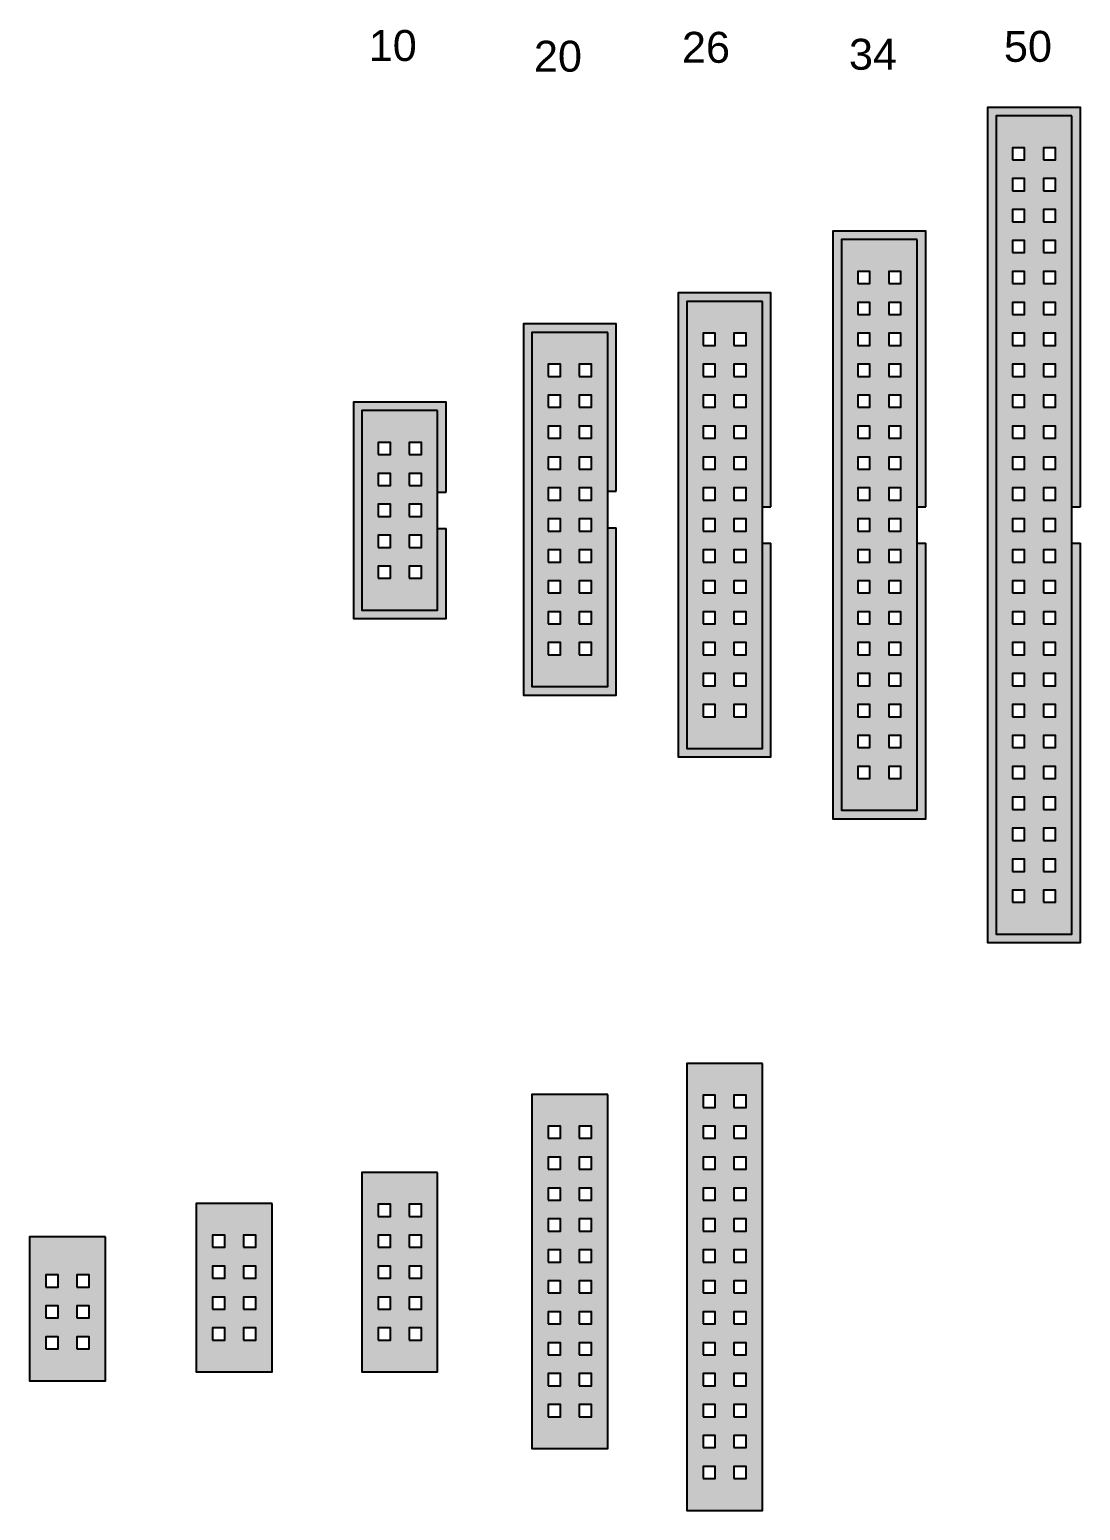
# Model space of a CAD drawing. Header units: millimetres. Extents: x -4275 to 1791, y -353 to 2461.
# Drawn here: x -2970.9 to -2884.7, y 147.4 to 269 of the extents above; entities that cross this region are included whole.
import ezdxf

# ---------------------------------------------------------------- set-up
doc = ezdxf.new("R2010")
doc.units = ezdxf.units.MM
doc.header["$LTSCALE"] = 0.4
doc.styles.get("Standard").update_dxf_attribs({"font": 'ARIALUNI.ttf'})

# ---------------------------------------------------------------- blocks, each defined once
blk = doc.blocks.new('Connector-20')
at = {"true_color": 0x7abdff}
h = blk.add_hatch(color=151, dxfattribs=at)
h.dxf.hatch_style = 1
h.paths.add_polyline_path([(6.92, 29.78), (6.92, 16.74), (7.62, 16.74), (7.62, 30.48), (0, 30.48), (0, 0), (7.62, 0), (7.62, 13.74), (6.92, 13.74), (6.92, 0.7), (0.7, 0.7), (0.7, 29.78)])
at = {"true_color": 0x389cff}
h = blk.add_hatch(color=150, dxfattribs=at)
h.dxf.hatch_style = 1
h.paths.add_polyline_path([(0.7, 29.78), (0.7, 0.7), (6.92, 0.7), (6.92, 29.78)])
h.paths.add_polyline_path([(3.04, 27.17), (3.04, 26.17), (2.04, 26.17), (2.04, 27.17)], flags=16)
h.paths.add_polyline_path([(4.58, 27.17), (5.58, 27.17), (5.58, 26.17), (4.58, 26.17)], flags=16)
h.paths.add_polyline_path([(3.04, 24.63), (3.04, 23.63), (2.04, 23.63), (2.04, 24.63)], flags=16)
h.paths.add_polyline_path([(4.58, 24.63), (5.58, 24.63), (5.58, 23.63), (4.58, 23.63)], flags=16)
h.paths.add_polyline_path([(3.04, 22.09), (3.04, 21.09), (2.04, 21.09), (2.04, 22.09)], flags=16)
h.paths.add_polyline_path([(4.58, 22.09), (5.58, 22.09), (5.58, 21.09), (4.58, 21.09)], flags=16)
h.paths.add_polyline_path([(3.04, 19.55), (3.04, 18.55), (2.04, 18.55), (2.04, 19.55)], flags=16)
h.paths.add_polyline_path([(4.58, 19.55), (5.58, 19.55), (5.58, 18.55), (4.58, 18.55)], flags=16)
h.paths.add_polyline_path([(3.04, 17.01), (3.04, 16.01), (2.04, 16.01), (2.04, 17.01)], flags=16)
h.paths.add_polyline_path([(4.58, 17.01), (5.58, 17.01), (5.58, 16.01), (4.58, 16.01)], flags=16)
h.paths.add_polyline_path([(3.04, 14.47), (3.04, 13.47), (2.04, 13.47), (2.04, 14.47)], flags=16)
h.paths.add_polyline_path([(4.58, 14.47), (5.58, 14.47), (5.58, 13.47), (4.58, 13.47)], flags=16)
h.paths.add_polyline_path([(3.04, 11.93), (3.04, 10.93), (2.04, 10.93), (2.04, 11.93)], flags=16)
h.paths.add_polyline_path([(4.58, 11.93), (5.58, 11.93), (5.58, 10.93), (4.58, 10.93)], flags=16)
h.paths.add_polyline_path([(3.04, 9.39), (3.04, 8.39), (2.04, 8.39), (2.04, 9.39)], flags=16)
h.paths.add_polyline_path([(4.58, 9.39), (5.58, 9.39), (5.58, 8.39), (4.58, 8.39)], flags=16)
h.paths.add_polyline_path([(3.04, 6.85), (3.04, 5.85), (2.04, 5.85), (2.04, 6.85)], flags=16)
h.paths.add_polyline_path([(4.58, 6.85), (5.58, 6.85), (5.58, 5.85), (4.58, 5.85)], flags=16)
h.paths.add_polyline_path([(3.04, 4.31), (3.04, 3.31), (2.04, 3.31), (2.04, 4.31)], flags=16)
h.paths.add_polyline_path([(4.58, 4.31), (5.58, 4.31), (5.58, 3.31), (4.58, 3.31)], flags=16)
for p, q in [((6.92, 16.74), (7.62, 16.74)), ((6.92, 13.74), (7.62, 13.74))]:
    blk.add_line(p, q)
blk.add_lwpolyline([(7.62, 16.74), (7.62, 30.48), (0, 30.48), (0, 0), (7.62, 0), (7.62, 13.74)])
for points in [[(6.92, 29.78), (0.7, 29.78), (0.7, 0.7), (6.92, 0.7)], [(2.04, 26.17), (3.04, 26.17), (3.04, 27.17), (2.04, 27.17)], [(4.58, 26.17), (5.58, 26.17), (5.58, 27.17), (4.58, 27.17)], [(2.04, 23.63), (3.04, 23.63), (3.04, 24.63), (2.04, 24.63)], [(4.58, 23.63), (5.58, 23.63), (5.58, 24.63), (4.58, 24.63)], [(2.04, 21.09), (3.04, 21.09), (3.04, 22.09), (2.04, 22.09)], [(4.58, 21.09), (5.58, 21.09), (5.58, 22.09), (4.58, 22.09)], [(2.04, 18.55), (3.04, 18.55), (3.04, 19.55), (2.04, 19.55)], [(4.58, 18.55), (5.58, 18.55), (5.58, 19.55), (4.58, 19.55)], [(2.04, 16.01), (3.04, 16.01), (3.04, 17.01), (2.04, 17.01)], [(4.58, 16.01), (5.58, 16.01), (5.58, 17.01), (4.58, 17.01)], [(2.04, 13.47), (3.04, 13.47), (3.04, 14.47), (2.04, 14.47)], [(4.58, 13.47), (5.58, 13.47), (5.58, 14.47), (4.58, 14.47)], [(2.04, 10.93), (3.04, 10.93), (3.04, 11.93), (2.04, 11.93)], [(4.58, 10.93), (5.58, 10.93), (5.58, 11.93), (4.58, 11.93)], [(2.04, 8.39), (3.04, 8.39), (3.04, 9.39), (2.04, 9.39)], [(4.58, 8.39), (5.58, 8.39), (5.58, 9.39), (4.58, 9.39)], [(2.04, 5.85), (3.04, 5.85), (3.04, 6.85), (2.04, 6.85)], [(4.58, 5.85), (5.58, 5.85), (5.58, 6.85), (4.58, 6.85)], [(2.04, 3.31), (3.04, 3.31), (3.04, 4.31), (2.04, 4.31)], [(4.58, 3.31), (5.58, 3.31), (5.58, 4.31), (4.58, 4.31)]]:
    blk.add_lwpolyline(points, close=True)
blk = doc.blocks.new('Connector-26')
at = {"true_color": 0x7abdff}
h = blk.add_hatch(color=151, dxfattribs=at)
h.dxf.hatch_style = 1
h.paths.add_polyline_path([(0, 38.1), (0, 0), (7.62, 0), (7.62, 17.55), (6.92, 17.55), (6.92, 0.7), (0.7, 0.7), (0.7, 37.4), (6.92, 37.4), (6.92, 20.55), (7.62, 20.55), (7.62, 38.1)])
at = {"true_color": 0x389cff}
h = blk.add_hatch(color=150, dxfattribs=at)
h.dxf.hatch_style = 1
h.paths.add_polyline_path([(0.7, 37.4), (0.7, 0.7), (6.92, 0.7), (6.92, 37.4)])
h.paths.add_polyline_path([(3.04, 34.79), (3.04, 33.79), (2.04, 33.79), (2.04, 34.79)], flags=16)
h.paths.add_polyline_path([(4.58, 34.79), (5.58, 34.79), (5.58, 33.79), (4.58, 33.79)], flags=16)
h.paths.add_polyline_path([(3.04, 32.25), (3.04, 31.25), (2.04, 31.25), (2.04, 32.25)], flags=16)
h.paths.add_polyline_path([(4.58, 32.25), (5.58, 32.25), (5.58, 31.25), (4.58, 31.25)], flags=16)
h.paths.add_polyline_path([(3.04, 29.71), (3.04, 28.71), (2.04, 28.71), (2.04, 29.71)], flags=16)
h.paths.add_polyline_path([(4.58, 29.71), (5.58, 29.71), (5.58, 28.71), (4.58, 28.71)], flags=16)
h.paths.add_polyline_path([(3.04, 27.17), (3.04, 26.17), (2.04, 26.17), (2.04, 27.17)], flags=16)
h.paths.add_polyline_path([(4.58, 27.17), (5.58, 27.17), (5.58, 26.17), (4.58, 26.17)], flags=16)
h.paths.add_polyline_path([(3.04, 24.63), (3.04, 23.63), (2.04, 23.63), (2.04, 24.63)], flags=16)
h.paths.add_polyline_path([(4.58, 24.63), (5.58, 24.63), (5.58, 23.63), (4.58, 23.63)], flags=16)
h.paths.add_polyline_path([(3.04, 22.09), (3.04, 21.09), (2.04, 21.09), (2.04, 22.09)], flags=16)
h.paths.add_polyline_path([(4.58, 22.09), (5.58, 22.09), (5.58, 21.09), (4.58, 21.09)], flags=16)
h.paths.add_polyline_path([(3.04, 19.55), (3.04, 18.55), (2.04, 18.55), (2.04, 19.55)], flags=16)
h.paths.add_polyline_path([(4.58, 19.55), (5.58, 19.55), (5.58, 18.55), (4.58, 18.55)], flags=16)
h.paths.add_polyline_path([(3.04, 17.01), (3.04, 16.01), (2.04, 16.01), (2.04, 17.01)], flags=16)
h.paths.add_polyline_path([(4.58, 17.01), (5.58, 17.01), (5.58, 16.01), (4.58, 16.01)], flags=16)
h.paths.add_polyline_path([(3.04, 14.47), (3.04, 13.47), (2.04, 13.47), (2.04, 14.47)], flags=16)
h.paths.add_polyline_path([(4.58, 14.47), (5.58, 14.47), (5.58, 13.47), (4.58, 13.47)], flags=16)
h.paths.add_polyline_path([(3.04, 11.93), (3.04, 10.93), (2.04, 10.93), (2.04, 11.93)], flags=16)
h.paths.add_polyline_path([(4.58, 11.93), (5.58, 11.93), (5.58, 10.93), (4.58, 10.93)], flags=16)
h.paths.add_polyline_path([(3.04, 9.39), (3.04, 8.39), (2.04, 8.39), (2.04, 9.39)], flags=16)
h.paths.add_polyline_path([(4.58, 9.39), (5.58, 9.39), (5.58, 8.39), (4.58, 8.39)], flags=16)
h.paths.add_polyline_path([(3.04, 6.85), (3.04, 5.85), (2.04, 5.85), (2.04, 6.85)], flags=16)
h.paths.add_polyline_path([(4.58, 6.85), (5.58, 6.85), (5.58, 5.85), (4.58, 5.85)], flags=16)
h.paths.add_polyline_path([(3.04, 4.31), (3.04, 3.31), (2.04, 3.31), (2.04, 4.31)], flags=16)
h.paths.add_polyline_path([(4.58, 4.31), (5.58, 4.31), (5.58, 3.31), (4.58, 3.31)], flags=16)
for p, q in [((6.92, 20.55), (7.62, 20.55)), ((6.92, 17.55), (7.62, 17.55))]:
    blk.add_line(p, q)
blk.add_lwpolyline([(7.62, 20.55), (7.62, 38.1), (0, 38.1), (0, 0), (7.62, 0), (7.62, 17.55)])
for points in [[(6.92, 37.4), (0.7, 37.4), (0.7, 0.7), (6.92, 0.7)], [(2.04, 33.79), (3.04, 33.79), (3.04, 34.79), (2.04, 34.79)], [(4.58, 33.79), (5.58, 33.79), (5.58, 34.79), (4.58, 34.79)], [(2.04, 31.25), (3.04, 31.25), (3.04, 32.25), (2.04, 32.25)], [(4.58, 31.25), (5.58, 31.25), (5.58, 32.25), (4.58, 32.25)], [(2.04, 28.71), (3.04, 28.71), (3.04, 29.71), (2.04, 29.71)], [(4.58, 28.71), (5.58, 28.71), (5.58, 29.71), (4.58, 29.71)], [(2.04, 26.17), (3.04, 26.17), (3.04, 27.17), (2.04, 27.17)], [(4.58, 26.17), (5.58, 26.17), (5.58, 27.17), (4.58, 27.17)], [(2.04, 23.63), (3.04, 23.63), (3.04, 24.63), (2.04, 24.63)], [(4.58, 23.63), (5.58, 23.63), (5.58, 24.63), (4.58, 24.63)], [(2.04, 21.09), (3.04, 21.09), (3.04, 22.09), (2.04, 22.09)], [(4.58, 21.09), (5.58, 21.09), (5.58, 22.09), (4.58, 22.09)], [(2.04, 18.55), (3.04, 18.55), (3.04, 19.55), (2.04, 19.55)], [(4.58, 18.55), (5.58, 18.55), (5.58, 19.55), (4.58, 19.55)], [(2.04, 16.01), (3.04, 16.01), (3.04, 17.01), (2.04, 17.01)], [(4.58, 16.01), (5.58, 16.01), (5.58, 17.01), (4.58, 17.01)], [(2.04, 13.47), (3.04, 13.47), (3.04, 14.47), (2.04, 14.47)], [(4.58, 13.47), (5.58, 13.47), (5.58, 14.47), (4.58, 14.47)], [(2.04, 10.93), (3.04, 10.93), (3.04, 11.93), (2.04, 11.93)], [(4.58, 10.93), (5.58, 10.93), (5.58, 11.93), (4.58, 11.93)], [(2.04, 8.39), (3.04, 8.39), (3.04, 9.39), (2.04, 9.39)], [(4.58, 8.39), (5.58, 8.39), (5.58, 9.39), (4.58, 9.39)], [(2.04, 5.85), (3.04, 5.85), (3.04, 6.85), (2.04, 6.85)], [(4.58, 5.85), (5.58, 5.85), (5.58, 6.85), (4.58, 6.85)], [(2.04, 3.31), (3.04, 3.31), (3.04, 4.31), (2.04, 4.31)], [(4.58, 3.31), (5.58, 3.31), (5.58, 4.31), (4.58, 4.31)]]:
    blk.add_lwpolyline(points, close=True)
blk = doc.blocks.new('Connector-34')
at = {"true_color": 0x7abdff}
h = blk.add_hatch(color=151, dxfattribs=at)
h.dxf.hatch_style = 1
h.paths.add_polyline_path([(0, 48.26), (0, 0), (7.62, 0), (7.62, 22.63), (6.92, 22.63), (6.92, 0.7), (0.7, 0.7), (0.7, 47.56), (6.92, 47.56), (6.92, 25.63), (7.62, 25.63), (7.62, 48.26)])
at = {"true_color": 0x389cff}
h = blk.add_hatch(color=150, dxfattribs=at)
h.dxf.hatch_style = 1
h.paths.add_polyline_path([(0.7, 47.56), (0.7, 0.7), (6.92, 0.7), (6.92, 47.56)])
h.paths.add_polyline_path([(5.58, 44.95), (5.58, 43.95), (4.58, 43.95), (4.58, 44.95)], flags=16)
h.paths.add_polyline_path([(3.04, 44.95), (3.04, 43.95), (2.04, 43.95), (2.04, 44.95)], flags=16)
h.paths.add_polyline_path([(5.58, 42.41), (5.58, 41.41), (4.58, 41.41), (4.58, 42.41)], flags=16)
h.paths.add_polyline_path([(3.04, 42.41), (3.04, 41.41), (2.04, 41.41), (2.04, 42.41)], flags=16)
h.paths.add_polyline_path([(5.58, 39.87), (5.58, 38.87), (4.58, 38.87), (4.58, 39.87)], flags=16)
h.paths.add_polyline_path([(3.04, 39.87), (3.04, 38.87), (2.04, 38.87), (2.04, 39.87)], flags=16)
h.paths.add_polyline_path([(5.58, 37.33), (5.58, 36.33), (4.58, 36.33), (4.58, 37.33)], flags=16)
h.paths.add_polyline_path([(3.04, 37.33), (3.04, 36.33), (2.04, 36.33), (2.04, 37.33)], flags=16)
h.paths.add_polyline_path([(5.58, 34.79), (5.58, 33.79), (4.58, 33.79), (4.58, 34.79)], flags=16)
h.paths.add_polyline_path([(3.04, 34.79), (3.04, 33.79), (2.04, 33.79), (2.04, 34.79)], flags=16)
h.paths.add_polyline_path([(5.58, 32.25), (5.58, 31.25), (4.58, 31.25), (4.58, 32.25)], flags=16)
h.paths.add_polyline_path([(3.04, 32.25), (3.04, 31.25), (2.04, 31.25), (2.04, 32.25)], flags=16)
h.paths.add_polyline_path([(5.58, 29.71), (5.58, 28.71), (4.58, 28.71), (4.58, 29.71)], flags=16)
h.paths.add_polyline_path([(3.04, 29.71), (3.04, 28.71), (2.04, 28.71), (2.04, 29.71)], flags=16)
h.paths.add_polyline_path([(5.58, 27.17), (5.58, 26.17), (4.58, 26.17), (4.58, 27.17)], flags=16)
h.paths.add_polyline_path([(3.04, 27.17), (3.04, 26.17), (2.04, 26.17), (2.04, 27.17)], flags=16)
h.paths.add_polyline_path([(5.58, 24.63), (5.58, 23.63), (4.58, 23.63), (4.58, 24.63)], flags=16)
h.paths.add_polyline_path([(3.04, 24.63), (3.04, 23.63), (2.04, 23.63), (2.04, 24.63)], flags=16)
h.paths.add_polyline_path([(5.58, 22.09), (5.58, 21.09), (4.58, 21.09), (4.58, 22.09)], flags=16)
h.paths.add_polyline_path([(3.04, 22.09), (3.04, 21.09), (2.04, 21.09), (2.04, 22.09)], flags=16)
h.paths.add_polyline_path([(5.58, 19.55), (5.58, 18.55), (4.58, 18.55), (4.58, 19.55)], flags=16)
h.paths.add_polyline_path([(3.04, 19.55), (3.04, 18.55), (2.04, 18.55), (2.04, 19.55)], flags=16)
h.paths.add_polyline_path([(5.58, 17.01), (5.58, 16.01), (4.58, 16.01), (4.58, 17.01)], flags=16)
h.paths.add_polyline_path([(3.04, 17.01), (3.04, 16.01), (2.04, 16.01), (2.04, 17.01)], flags=16)
h.paths.add_polyline_path([(5.58, 14.47), (5.58, 13.47), (4.58, 13.47), (4.58, 14.47)], flags=16)
h.paths.add_polyline_path([(3.04, 14.47), (3.04, 13.47), (2.04, 13.47), (2.04, 14.47)], flags=16)
h.paths.add_polyline_path([(5.58, 11.93), (5.58, 10.93), (4.58, 10.93), (4.58, 11.93)], flags=16)
h.paths.add_polyline_path([(3.04, 11.93), (3.04, 10.93), (2.04, 10.93), (2.04, 11.93)], flags=16)
h.paths.add_polyline_path([(5.58, 9.39), (5.58, 8.39), (4.58, 8.39), (4.58, 9.39)], flags=16)
h.paths.add_polyline_path([(3.04, 9.39), (3.04, 8.39), (2.04, 8.39), (2.04, 9.39)], flags=16)
h.paths.add_polyline_path([(5.58, 6.85), (5.58, 5.85), (4.58, 5.85), (4.58, 6.85)], flags=16)
h.paths.add_polyline_path([(3.04, 6.85), (3.04, 5.85), (2.04, 5.85), (2.04, 6.85)], flags=16)
h.paths.add_polyline_path([(5.58, 4.31), (5.58, 3.31), (4.58, 3.31), (4.58, 4.31)], flags=16)
h.paths.add_polyline_path([(3.04, 4.31), (3.04, 3.31), (2.04, 3.31), (2.04, 4.31)], flags=16)
for p, q in [((6.92, 25.63), (7.62, 25.63)), ((6.92, 22.63), (7.62, 22.63))]:
    blk.add_line(p, q)
blk.add_lwpolyline([(7.62, 25.63), (7.62, 48.26), (0, 48.26), (0, 0), (7.62, 0), (7.62, 22.63)])
for points in [[(6.92, 47.56), (0.7, 47.56), (0.7, 0.7), (6.92, 0.7)], [(2.04, 43.95), (3.04, 43.95), (3.04, 44.95), (2.04, 44.95)], [(4.58, 43.95), (5.58, 43.95), (5.58, 44.95), (4.58, 44.95)], [(2.04, 41.41), (3.04, 41.41), (3.04, 42.41), (2.04, 42.41)], [(4.58, 41.41), (5.58, 41.41), (5.58, 42.41), (4.58, 42.41)], [(2.04, 38.87), (3.04, 38.87), (3.04, 39.87), (2.04, 39.87)], [(4.58, 38.87), (5.58, 38.87), (5.58, 39.87), (4.58, 39.87)], [(2.04, 36.33), (3.04, 36.33), (3.04, 37.33), (2.04, 37.33)], [(4.58, 36.33), (5.58, 36.33), (5.58, 37.33), (4.58, 37.33)], [(2.04, 33.79), (3.04, 33.79), (3.04, 34.79), (2.04, 34.79)], [(4.58, 33.79), (5.58, 33.79), (5.58, 34.79), (4.58, 34.79)], [(2.04, 31.25), (3.04, 31.25), (3.04, 32.25), (2.04, 32.25)], [(4.58, 31.25), (5.58, 31.25), (5.58, 32.25), (4.58, 32.25)], [(2.04, 28.71), (3.04, 28.71), (3.04, 29.71), (2.04, 29.71)], [(4.58, 28.71), (5.58, 28.71), (5.58, 29.71), (4.58, 29.71)], [(2.04, 26.17), (3.04, 26.17), (3.04, 27.17), (2.04, 27.17)], [(4.58, 26.17), (5.58, 26.17), (5.58, 27.17), (4.58, 27.17)], [(2.04, 23.63), (3.04, 23.63), (3.04, 24.63), (2.04, 24.63)], [(4.58, 23.63), (5.58, 23.63), (5.58, 24.63), (4.58, 24.63)], [(2.04, 21.09), (3.04, 21.09), (3.04, 22.09), (2.04, 22.09)], [(4.58, 21.09), (5.58, 21.09), (5.58, 22.09), (4.58, 22.09)], [(2.04, 18.55), (3.04, 18.55), (3.04, 19.55), (2.04, 19.55)], [(4.58, 18.55), (5.58, 18.55), (5.58, 19.55), (4.58, 19.55)], [(2.04, 16.01), (3.04, 16.01), (3.04, 17.01), (2.04, 17.01)], [(4.58, 16.01), (5.58, 16.01), (5.58, 17.01), (4.58, 17.01)], [(2.04, 13.47), (3.04, 13.47), (3.04, 14.47), (2.04, 14.47)], [(4.58, 13.47), (5.58, 13.47), (5.58, 14.47), (4.58, 14.47)], [(2.04, 10.93), (3.04, 10.93), (3.04, 11.93), (2.04, 11.93)], [(4.58, 10.93), (5.58, 10.93), (5.58, 11.93), (4.58, 11.93)], [(2.04, 8.39), (3.04, 8.39), (3.04, 9.39), (2.04, 9.39)], [(4.58, 8.39), (5.58, 8.39), (5.58, 9.39), (4.58, 9.39)], [(2.04, 5.85), (3.04, 5.85), (3.04, 6.85), (2.04, 6.85)], [(4.58, 5.85), (5.58, 5.85), (5.58, 6.85), (4.58, 6.85)], [(2.04, 3.31), (3.04, 3.31), (3.04, 4.31), (2.04, 4.31)], [(4.58, 3.31), (5.58, 3.31), (5.58, 4.31), (4.58, 4.31)]]:
    blk.add_lwpolyline(points, close=True)
blk = doc.blocks.new('Connector-50')
at = {"true_color": 0x7abdff}
h = blk.add_hatch(color=151, dxfattribs=at)
h.dxf.hatch_style = 1
h.paths.add_polyline_path([(6.92, 67.88), (6.92, 35.79), (7.62, 35.79), (7.62, 68.58), (0, 68.58), (0, 0), (7.62, 0), (7.62, 32.79), (6.92, 32.79), (6.92, 0.7), (0.7, 0.7), (0.7, 67.88)])
at = {"true_color": 0x389cff}
h = blk.add_hatch(color=150, dxfattribs=at)
h.dxf.hatch_style = 1
h.paths.add_polyline_path([(0.7, 67.88), (0.7, 0.7), (6.92, 0.7), (6.92, 67.88)])
h.paths.add_polyline_path([(5.58, 65.27), (5.58, 64.27), (4.58, 64.27), (4.58, 65.27)], flags=16)
h.paths.add_polyline_path([(3.04, 65.27), (3.04, 64.27), (2.04, 64.27), (2.04, 65.27)], flags=16)
h.paths.add_polyline_path([(5.58, 62.73), (5.58, 61.73), (4.58, 61.73), (4.58, 62.73)], flags=16)
h.paths.add_polyline_path([(3.04, 62.73), (3.04, 61.73), (2.04, 61.73), (2.04, 62.73)], flags=16)
h.paths.add_polyline_path([(5.58, 60.19), (5.58, 59.19), (4.58, 59.19), (4.58, 60.19)], flags=16)
h.paths.add_polyline_path([(3.04, 60.19), (3.04, 59.19), (2.04, 59.19), (2.04, 60.19)], flags=16)
h.paths.add_polyline_path([(5.58, 57.65), (5.58, 56.65), (4.58, 56.65), (4.58, 57.65)], flags=16)
h.paths.add_polyline_path([(3.04, 57.65), (3.04, 56.65), (2.04, 56.65), (2.04, 57.65)], flags=16)
h.paths.add_polyline_path([(5.58, 55.11), (5.58, 54.11), (4.58, 54.11), (4.58, 55.11)], flags=16)
h.paths.add_polyline_path([(3.04, 55.11), (3.04, 54.11), (2.04, 54.11), (2.04, 55.11)], flags=16)
h.paths.add_polyline_path([(5.58, 52.57), (5.58, 51.57), (4.58, 51.57), (4.58, 52.57)], flags=16)
h.paths.add_polyline_path([(3.04, 52.57), (3.04, 51.57), (2.04, 51.57), (2.04, 52.57)], flags=16)
h.paths.add_polyline_path([(5.58, 50.03), (5.58, 49.03), (4.58, 49.03), (4.58, 50.03)], flags=16)
h.paths.add_polyline_path([(3.04, 50.03), (3.04, 49.03), (2.04, 49.03), (2.04, 50.03)], flags=16)
h.paths.add_polyline_path([(5.58, 47.49), (5.58, 46.49), (4.58, 46.49), (4.58, 47.49)], flags=16)
h.paths.add_polyline_path([(3.04, 47.49), (3.04, 46.49), (2.04, 46.49), (2.04, 47.49)], flags=16)
h.paths.add_polyline_path([(5.58, 44.95), (5.58, 43.95), (4.58, 43.95), (4.58, 44.95)], flags=16)
h.paths.add_polyline_path([(3.04, 44.95), (3.04, 43.95), (2.04, 43.95), (2.04, 44.95)], flags=16)
h.paths.add_polyline_path([(5.58, 42.41), (5.58, 41.41), (4.58, 41.41), (4.58, 42.41)], flags=16)
h.paths.add_polyline_path([(3.04, 42.41), (3.04, 41.41), (2.04, 41.41), (2.04, 42.41)], flags=16)
h.paths.add_polyline_path([(5.58, 39.87), (5.58, 38.87), (4.58, 38.87), (4.58, 39.87)], flags=16)
h.paths.add_polyline_path([(3.04, 39.87), (3.04, 38.87), (2.04, 38.87), (2.04, 39.87)], flags=16)
h.paths.add_polyline_path([(5.58, 37.33), (5.58, 36.33), (4.58, 36.33), (4.58, 37.33)], flags=16)
h.paths.add_polyline_path([(3.04, 37.33), (3.04, 36.33), (2.04, 36.33), (2.04, 37.33)], flags=16)
h.paths.add_polyline_path([(5.58, 34.79), (5.58, 33.79), (4.58, 33.79), (4.58, 34.79)], flags=16)
h.paths.add_polyline_path([(3.04, 34.79), (3.04, 33.79), (2.04, 33.79), (2.04, 34.79)], flags=16)
h.paths.add_polyline_path([(5.58, 32.25), (5.58, 31.25), (4.58, 31.25), (4.58, 32.25)], flags=16)
h.paths.add_polyline_path([(3.04, 32.25), (3.04, 31.25), (2.04, 31.25), (2.04, 32.25)], flags=16)
h.paths.add_polyline_path([(5.58, 29.71), (5.58, 28.71), (4.58, 28.71), (4.58, 29.71)], flags=16)
h.paths.add_polyline_path([(3.04, 29.71), (3.04, 28.71), (2.04, 28.71), (2.04, 29.71)], flags=16)
h.paths.add_polyline_path([(5.58, 27.17), (5.58, 26.17), (4.58, 26.17), (4.58, 27.17)], flags=16)
h.paths.add_polyline_path([(3.04, 27.17), (3.04, 26.17), (2.04, 26.17), (2.04, 27.17)], flags=16)
h.paths.add_polyline_path([(5.58, 24.63), (5.58, 23.63), (4.58, 23.63), (4.58, 24.63)], flags=16)
h.paths.add_polyline_path([(3.04, 24.63), (3.04, 23.63), (2.04, 23.63), (2.04, 24.63)], flags=16)
h.paths.add_polyline_path([(5.58, 22.09), (5.58, 21.09), (4.58, 21.09), (4.58, 22.09)], flags=16)
h.paths.add_polyline_path([(3.04, 22.09), (3.04, 21.09), (2.04, 21.09), (2.04, 22.09)], flags=16)
h.paths.add_polyline_path([(5.58, 19.55), (5.58, 18.55), (4.58, 18.55), (4.58, 19.55)], flags=16)
h.paths.add_polyline_path([(3.04, 19.55), (3.04, 18.55), (2.04, 18.55), (2.04, 19.55)], flags=16)
h.paths.add_polyline_path([(5.58, 17.01), (5.58, 16.01), (4.58, 16.01), (4.58, 17.01)], flags=16)
h.paths.add_polyline_path([(3.04, 17.01), (3.04, 16.01), (2.04, 16.01), (2.04, 17.01)], flags=16)
h.paths.add_polyline_path([(5.58, 14.47), (5.58, 13.47), (4.58, 13.47), (4.58, 14.47)], flags=16)
h.paths.add_polyline_path([(3.04, 14.47), (3.04, 13.47), (2.04, 13.47), (2.04, 14.47)], flags=16)
h.paths.add_polyline_path([(5.58, 11.93), (5.58, 10.93), (4.58, 10.93), (4.58, 11.93)], flags=16)
h.paths.add_polyline_path([(3.04, 11.93), (3.04, 10.93), (2.04, 10.93), (2.04, 11.93)], flags=16)
h.paths.add_polyline_path([(5.58, 9.39), (5.58, 8.39), (4.58, 8.39), (4.58, 9.39)], flags=16)
h.paths.add_polyline_path([(3.04, 9.39), (3.04, 8.39), (2.04, 8.39), (2.04, 9.39)], flags=16)
h.paths.add_polyline_path([(5.58, 6.85), (5.58, 5.85), (4.58, 5.85), (4.58, 6.85)], flags=16)
h.paths.add_polyline_path([(3.04, 6.85), (3.04, 5.85), (2.04, 5.85), (2.04, 6.85)], flags=16)
h.paths.add_polyline_path([(5.58, 4.31), (5.58, 3.31), (4.58, 3.31), (4.58, 4.31)], flags=16)
h.paths.add_polyline_path([(3.04, 4.31), (3.04, 3.31), (2.04, 3.31), (2.04, 4.31)], flags=16)
for p, q in [((6.92, 35.79), (7.62, 35.79)), ((6.92, 32.79), (7.62, 32.79))]:
    blk.add_line(p, q)
blk.add_lwpolyline([(7.62, 35.79), (7.62, 68.58), (0, 68.58), (0, 0), (7.62, 0), (7.62, 32.79)])
for points in [[(6.92, 67.88), (0.7, 67.88), (0.7, 0.7), (6.92, 0.7)], [(2.04, 64.27), (3.04, 64.27), (3.04, 65.27), (2.04, 65.27)], [(4.58, 64.27), (5.58, 64.27), (5.58, 65.27), (4.58, 65.27)], [(2.04, 61.73), (3.04, 61.73), (3.04, 62.73), (2.04, 62.73)], [(4.58, 61.73), (5.58, 61.73), (5.58, 62.73), (4.58, 62.73)], [(2.04, 59.19), (3.04, 59.19), (3.04, 60.19), (2.04, 60.19)], [(4.58, 59.19), (5.58, 59.19), (5.58, 60.19), (4.58, 60.19)], [(2.04, 56.65), (3.04, 56.65), (3.04, 57.65), (2.04, 57.65)], [(4.58, 56.65), (5.58, 56.65), (5.58, 57.65), (4.58, 57.65)], [(2.04, 54.11), (3.04, 54.11), (3.04, 55.11), (2.04, 55.11)], [(4.58, 54.11), (5.58, 54.11), (5.58, 55.11), (4.58, 55.11)], [(2.04, 51.57), (3.04, 51.57), (3.04, 52.57), (2.04, 52.57)], [(4.58, 51.57), (5.58, 51.57), (5.58, 52.57), (4.58, 52.57)], [(2.04, 49.03), (3.04, 49.03), (3.04, 50.03), (2.04, 50.03)], [(4.58, 49.03), (5.58, 49.03), (5.58, 50.03), (4.58, 50.03)], [(2.04, 46.49), (3.04, 46.49), (3.04, 47.49), (2.04, 47.49)], [(4.58, 46.49), (5.58, 46.49), (5.58, 47.49), (4.58, 47.49)], [(2.04, 43.95), (3.04, 43.95), (3.04, 44.95), (2.04, 44.95)], [(4.58, 43.95), (5.58, 43.95), (5.58, 44.95), (4.58, 44.95)], [(2.04, 41.41), (3.04, 41.41), (3.04, 42.41), (2.04, 42.41)], [(4.58, 41.41), (5.58, 41.41), (5.58, 42.41), (4.58, 42.41)], [(2.04, 38.87), (3.04, 38.87), (3.04, 39.87), (2.04, 39.87)], [(4.58, 38.87), (5.58, 38.87), (5.58, 39.87), (4.58, 39.87)], [(2.04, 36.33), (3.04, 36.33), (3.04, 37.33), (2.04, 37.33)], [(4.58, 36.33), (5.58, 36.33), (5.58, 37.33), (4.58, 37.33)], [(2.04, 33.79), (3.04, 33.79), (3.04, 34.79), (2.04, 34.79)], [(4.58, 33.79), (5.58, 33.79), (5.58, 34.79), (4.58, 34.79)], [(2.04, 31.25), (3.04, 31.25), (3.04, 32.25), (2.04, 32.25)], [(4.58, 31.25), (5.58, 31.25), (5.58, 32.25), (4.58, 32.25)], [(2.04, 28.71), (3.04, 28.71), (3.04, 29.71), (2.04, 29.71)], [(4.58, 28.71), (5.58, 28.71), (5.58, 29.71), (4.58, 29.71)], [(2.04, 26.17), (3.04, 26.17), (3.04, 27.17), (2.04, 27.17)], [(4.58, 26.17), (5.58, 26.17), (5.58, 27.17), (4.58, 27.17)], [(2.04, 23.63), (3.04, 23.63), (3.04, 24.63), (2.04, 24.63)], [(4.58, 23.63), (5.58, 23.63), (5.58, 24.63), (4.58, 24.63)], [(2.04, 21.09), (3.04, 21.09), (3.04, 22.09), (2.04, 22.09)], [(4.58, 21.09), (5.58, 21.09), (5.58, 22.09), (4.58, 22.09)], [(2.04, 18.55), (3.04, 18.55), (3.04, 19.55), (2.04, 19.55)], [(4.58, 18.55), (5.58, 18.55), (5.58, 19.55), (4.58, 19.55)], [(2.04, 16.01), (3.04, 16.01), (3.04, 17.01), (2.04, 17.01)], [(4.58, 16.01), (5.58, 16.01), (5.58, 17.01), (4.58, 17.01)], [(2.04, 13.47), (3.04, 13.47), (3.04, 14.47), (2.04, 14.47)], [(4.58, 13.47), (5.58, 13.47), (5.58, 14.47), (4.58, 14.47)], [(2.04, 10.93), (3.04, 10.93), (3.04, 11.93), (2.04, 11.93)], [(4.58, 10.93), (5.58, 10.93), (5.58, 11.93), (4.58, 11.93)], [(2.04, 8.39), (3.04, 8.39), (3.04, 9.39), (2.04, 9.39)], [(4.58, 8.39), (5.58, 8.39), (5.58, 9.39), (4.58, 9.39)], [(2.04, 5.85), (3.04, 5.85), (3.04, 6.85), (2.04, 6.85)], [(4.58, 5.85), (5.58, 5.85), (5.58, 6.85), (4.58, 6.85)], [(2.04, 3.31), (3.04, 3.31), (3.04, 4.31), (2.04, 4.31)], [(4.58, 3.31), (5.58, 3.31), (5.58, 4.31), (4.58, 4.31)]]:
    blk.add_lwpolyline(points, close=True)
blk = doc.blocks.new('Connector-10')
at = {"true_color": 0x7abdff}
h = blk.add_hatch(color=151, dxfattribs=at)
h.dxf.hatch_style = 1
h.paths.add_polyline_path([(6.92, 17.08), (6.92, 10.39), (7.62, 10.39), (7.62, 17.78), (0, 17.78), (0, 0), (7.62, 0), (7.62, 7.39), (6.92, 7.39), (6.92, 0.7), (0.7, 0.7), (0.7, 17.08)])
at = {"true_color": 0x389cff}
h = blk.add_hatch(color=150, dxfattribs=at)
h.dxf.hatch_style = 1
h.paths.add_polyline_path([(0.7, 17.08), (0.7, 0.7), (6.92, 0.7), (6.92, 17.08)])
h.paths.add_polyline_path([(3.04, 14.47), (3.04, 13.47), (2.04, 13.47), (2.04, 14.47)], flags=16)
h.paths.add_polyline_path([(4.58, 14.47), (5.58, 14.47), (5.58, 13.47), (4.58, 13.47)], flags=16)
h.paths.add_polyline_path([(3.04, 11.93), (3.04, 10.93), (2.04, 10.93), (2.04, 11.93)], flags=16)
h.paths.add_polyline_path([(4.58, 11.93), (5.58, 11.93), (5.58, 10.93), (4.58, 10.93)], flags=16)
h.paths.add_polyline_path([(3.04, 9.39), (3.04, 8.39), (2.04, 8.39), (2.04, 9.39)], flags=16)
h.paths.add_polyline_path([(4.58, 9.39), (5.58, 9.39), (5.58, 8.39), (4.58, 8.39)], flags=16)
h.paths.add_polyline_path([(3.04, 6.85), (3.04, 5.85), (2.04, 5.85), (2.04, 6.85)], flags=16)
h.paths.add_polyline_path([(4.58, 6.85), (5.58, 6.85), (5.58, 5.85), (4.58, 5.85)], flags=16)
h.paths.add_polyline_path([(3.04, 4.31), (3.04, 3.31), (2.04, 3.31), (2.04, 4.31)], flags=16)
h.paths.add_polyline_path([(4.58, 4.31), (5.58, 4.31), (5.58, 3.31), (4.58, 3.31)], flags=16)
for p, q in [((6.92, 10.39), (7.62, 10.39)), ((6.92, 7.39), (7.62, 7.39))]:
    blk.add_line(p, q)
blk.add_lwpolyline([(7.62, 10.39), (7.62, 17.78), (0, 17.78), (0, 0), (7.62, 0), (7.62, 7.39)])
for points in [[(6.92, 17.08), (0.7, 17.08), (0.7, 0.7), (6.92, 0.7)], [(2.04, 13.47), (3.04, 13.47), (3.04, 14.47), (2.04, 14.47)], [(4.58, 13.47), (5.58, 13.47), (5.58, 14.47), (4.58, 14.47)], [(2.04, 10.93), (3.04, 10.93), (3.04, 11.93), (2.04, 11.93)], [(4.58, 10.93), (5.58, 10.93), (5.58, 11.93), (4.58, 11.93)], [(2.04, 8.39), (3.04, 8.39), (3.04, 9.39), (2.04, 9.39)], [(4.58, 8.39), (5.58, 8.39), (5.58, 9.39), (4.58, 9.39)], [(2.04, 5.85), (3.04, 5.85), (3.04, 6.85), (2.04, 6.85)], [(4.58, 5.85), (5.58, 5.85), (5.58, 6.85), (4.58, 6.85)], [(2.04, 3.31), (3.04, 3.31), (3.04, 4.31), (2.04, 4.31)], [(4.58, 3.31), (5.58, 3.31), (5.58, 4.31), (4.58, 4.31)]]:
    blk.add_lwpolyline(points, close=True)
blk = doc.blocks.new('Connector-B-8')
h = blk.add_hatch(color=253)
h.dxf.hatch_style = 1
h.paths.add_polyline_path([(6.22, 13.84), (0, 13.84), (0, 0), (6.22, 0)])
h.paths.add_polyline_path([(3.88, 2.61), (4.88, 2.61), (4.88, 3.61), (3.88, 3.61)], flags=16)
h.paths.add_polyline_path([(1.34, 2.61), (2.34, 2.61), (2.34, 3.61), (1.34, 3.61)], flags=16)
h.paths.add_polyline_path([(3.88, 5.15), (4.88, 5.15), (4.88, 6.15), (3.88, 6.15)], flags=16)
h.paths.add_polyline_path([(1.34, 5.15), (2.34, 5.15), (2.34, 6.15), (1.34, 6.15)], flags=16)
h.paths.add_polyline_path([(3.88, 7.69), (4.88, 7.69), (4.88, 8.69), (3.88, 8.69)], flags=16)
h.paths.add_polyline_path([(1.34, 7.69), (2.34, 7.69), (2.34, 8.69), (1.34, 8.69)], flags=16)
h.paths.add_polyline_path([(3.88, 10.23), (4.88, 10.23), (4.88, 11.23), (3.88, 11.23)], flags=16)
h.paths.add_polyline_path([(1.34, 10.23), (2.34, 10.23), (2.34, 11.23), (1.34, 11.23)], flags=16)
for points in [[(6.22, 13.84), (0, 13.84), (0, 0), (6.22, 0)], [(1.34, 10.23), (2.34, 10.23), (2.34, 11.23), (1.34, 11.23)], [(3.88, 10.23), (4.88, 10.23), (4.88, 11.23), (3.88, 11.23)], [(1.34, 7.69), (2.34, 7.69), (2.34, 8.69), (1.34, 8.69)], [(3.88, 7.69), (4.88, 7.69), (4.88, 8.69), (3.88, 8.69)], [(1.34, 5.15), (2.34, 5.15), (2.34, 6.15), (1.34, 6.15)], [(3.88, 5.15), (4.88, 5.15), (4.88, 6.15), (3.88, 6.15)], [(1.34, 2.61), (2.34, 2.61), (2.34, 3.61), (1.34, 3.61)], [(3.88, 2.61), (4.88, 2.61), (4.88, 3.61), (3.88, 3.61)]]:
    blk.add_lwpolyline(points, close=True)
blk = doc.blocks.new('Connector-B-10')
h = blk.add_hatch(color=253)
h.dxf.hatch_style = 1
h.paths.add_polyline_path([(0, 16.38), (0, 0), (6.22, 0), (6.22, 16.38)])
h.paths.add_polyline_path([(2.34, 13.77), (2.34, 12.77), (1.34, 12.77), (1.34, 13.77)], flags=16)
h.paths.add_polyline_path([(3.88, 13.77), (4.88, 13.77), (4.88, 12.77), (3.88, 12.77)], flags=16)
h.paths.add_polyline_path([(2.34, 11.23), (2.34, 10.23), (1.34, 10.23), (1.34, 11.23)], flags=16)
h.paths.add_polyline_path([(3.88, 11.23), (4.88, 11.23), (4.88, 10.23), (3.88, 10.23)], flags=16)
h.paths.add_polyline_path([(2.34, 8.69), (2.34, 7.69), (1.34, 7.69), (1.34, 8.69)], flags=16)
h.paths.add_polyline_path([(3.88, 8.69), (4.88, 8.69), (4.88, 7.69), (3.88, 7.69)], flags=16)
h.paths.add_polyline_path([(2.34, 6.15), (2.34, 5.15), (1.34, 5.15), (1.34, 6.15)], flags=16)
h.paths.add_polyline_path([(3.88, 6.15), (4.88, 6.15), (4.88, 5.15), (3.88, 5.15)], flags=16)
h.paths.add_polyline_path([(2.34, 3.61), (2.34, 2.61), (1.34, 2.61), (1.34, 3.61)], flags=16)
h.paths.add_polyline_path([(3.88, 3.61), (4.88, 3.61), (4.88, 2.61), (3.88, 2.61)], flags=16)
for points in [[(6.22, 16.38), (0, 16.38), (0, 0), (6.22, 0)], [(1.34, 12.77), (2.34, 12.77), (2.34, 13.77), (1.34, 13.77)], [(3.88, 12.77), (4.88, 12.77), (4.88, 13.77), (3.88, 13.77)], [(1.34, 10.23), (2.34, 10.23), (2.34, 11.23), (1.34, 11.23)], [(3.88, 10.23), (4.88, 10.23), (4.88, 11.23), (3.88, 11.23)], [(1.34, 7.69), (2.34, 7.69), (2.34, 8.69), (1.34, 8.69)], [(3.88, 7.69), (4.88, 7.69), (4.88, 8.69), (3.88, 8.69)], [(1.34, 5.15), (2.34, 5.15), (2.34, 6.15), (1.34, 6.15)], [(3.88, 5.15), (4.88, 5.15), (4.88, 6.15), (3.88, 6.15)], [(1.34, 2.61), (2.34, 2.61), (2.34, 3.61), (1.34, 3.61)], [(3.88, 2.61), (4.88, 2.61), (4.88, 3.61), (3.88, 3.61)]]:
    blk.add_lwpolyline(points, close=True)
blk = doc.blocks.new('Connector-B-20')
h = blk.add_hatch(color=253)
h.dxf.hatch_style = 1
h.paths.add_polyline_path([(0, 29.08), (0, 0), (6.22, 0), (6.22, 29.08)])
h.paths.add_polyline_path([(2.34, 26.47), (2.34, 25.47), (1.34, 25.47), (1.34, 26.47)], flags=16)
h.paths.add_polyline_path([(3.88, 26.47), (4.88, 26.47), (4.88, 25.47), (3.88, 25.47)], flags=16)
h.paths.add_polyline_path([(2.34, 23.93), (2.34, 22.93), (1.34, 22.93), (1.34, 23.93)], flags=16)
h.paths.add_polyline_path([(3.88, 23.93), (4.88, 23.93), (4.88, 22.93), (3.88, 22.93)], flags=16)
h.paths.add_polyline_path([(2.34, 21.39), (2.34, 20.39), (1.34, 20.39), (1.34, 21.39)], flags=16)
h.paths.add_polyline_path([(3.88, 21.39), (4.88, 21.39), (4.88, 20.39), (3.88, 20.39)], flags=16)
h.paths.add_polyline_path([(2.34, 18.85), (2.34, 17.85), (1.34, 17.85), (1.34, 18.85)], flags=16)
h.paths.add_polyline_path([(3.88, 18.85), (4.88, 18.85), (4.88, 17.85), (3.88, 17.85)], flags=16)
h.paths.add_polyline_path([(2.34, 16.31), (2.34, 15.31), (1.34, 15.31), (1.34, 16.31)], flags=16)
h.paths.add_polyline_path([(3.88, 16.31), (4.88, 16.31), (4.88, 15.31), (3.88, 15.31)], flags=16)
h.paths.add_polyline_path([(2.34, 13.77), (2.34, 12.77), (1.34, 12.77), (1.34, 13.77)], flags=16)
h.paths.add_polyline_path([(3.88, 13.77), (4.88, 13.77), (4.88, 12.77), (3.88, 12.77)], flags=16)
h.paths.add_polyline_path([(2.34, 11.23), (2.34, 10.23), (1.34, 10.23), (1.34, 11.23)], flags=16)
h.paths.add_polyline_path([(3.88, 11.23), (4.88, 11.23), (4.88, 10.23), (3.88, 10.23)], flags=16)
h.paths.add_polyline_path([(2.34, 8.69), (2.34, 7.69), (1.34, 7.69), (1.34, 8.69)], flags=16)
h.paths.add_polyline_path([(3.88, 8.69), (4.88, 8.69), (4.88, 7.69), (3.88, 7.69)], flags=16)
h.paths.add_polyline_path([(2.34, 6.15), (2.34, 5.15), (1.34, 5.15), (1.34, 6.15)], flags=16)
h.paths.add_polyline_path([(3.88, 6.15), (4.88, 6.15), (4.88, 5.15), (3.88, 5.15)], flags=16)
h.paths.add_polyline_path([(2.34, 3.61), (2.34, 2.61), (1.34, 2.61), (1.34, 3.61)], flags=16)
h.paths.add_polyline_path([(3.88, 3.61), (4.88, 3.61), (4.88, 2.61), (3.88, 2.61)], flags=16)
for points in [[(6.22, 29.08), (0, 29.08), (0, 0), (6.22, 0)], [(1.34, 25.47), (2.34, 25.47), (2.34, 26.47), (1.34, 26.47)], [(3.88, 25.47), (4.88, 25.47), (4.88, 26.47), (3.88, 26.47)], [(1.34, 22.93), (2.34, 22.93), (2.34, 23.93), (1.34, 23.93)], [(3.88, 22.93), (4.88, 22.93), (4.88, 23.93), (3.88, 23.93)], [(1.34, 20.39), (2.34, 20.39), (2.34, 21.39), (1.34, 21.39)], [(3.88, 20.39), (4.88, 20.39), (4.88, 21.39), (3.88, 21.39)], [(1.34, 17.85), (2.34, 17.85), (2.34, 18.85), (1.34, 18.85)], [(3.88, 17.85), (4.88, 17.85), (4.88, 18.85), (3.88, 18.85)], [(1.34, 15.31), (2.34, 15.31), (2.34, 16.31), (1.34, 16.31)], [(3.88, 15.31), (4.88, 15.31), (4.88, 16.31), (3.88, 16.31)], [(1.34, 12.77), (2.34, 12.77), (2.34, 13.77), (1.34, 13.77)], [(3.88, 12.77), (4.88, 12.77), (4.88, 13.77), (3.88, 13.77)], [(1.34, 10.23), (2.34, 10.23), (2.34, 11.23), (1.34, 11.23)], [(3.88, 10.23), (4.88, 10.23), (4.88, 11.23), (3.88, 11.23)], [(1.34, 7.69), (2.34, 7.69), (2.34, 8.69), (1.34, 8.69)], [(3.88, 7.69), (4.88, 7.69), (4.88, 8.69), (3.88, 8.69)], [(1.34, 5.15), (2.34, 5.15), (2.34, 6.15), (1.34, 6.15)], [(3.88, 5.15), (4.88, 5.15), (4.88, 6.15), (3.88, 6.15)], [(1.34, 2.61), (2.34, 2.61), (2.34, 3.61), (1.34, 3.61)], [(3.88, 2.61), (4.88, 2.61), (4.88, 3.61), (3.88, 3.61)]]:
    blk.add_lwpolyline(points, close=True)
blk = doc.blocks.new('Connector-B-26')
h = blk.add_hatch(color=253)
h.dxf.hatch_style = 1
h.paths.add_polyline_path([(0, 36.7), (0, 0), (6.22, 0), (6.22, 36.7)])
h.paths.add_polyline_path([(2.34, 34.09), (2.34, 33.09), (1.34, 33.09), (1.34, 34.09)], flags=16)
h.paths.add_polyline_path([(3.88, 34.09), (4.88, 34.09), (4.88, 33.09), (3.88, 33.09)], flags=16)
h.paths.add_polyline_path([(2.34, 31.55), (2.34, 30.55), (1.34, 30.55), (1.34, 31.55)], flags=16)
h.paths.add_polyline_path([(3.88, 31.55), (4.88, 31.55), (4.88, 30.55), (3.88, 30.55)], flags=16)
h.paths.add_polyline_path([(2.34, 29.01), (2.34, 28.01), (1.34, 28.01), (1.34, 29.01)], flags=16)
h.paths.add_polyline_path([(3.88, 29.01), (4.88, 29.01), (4.88, 28.01), (3.88, 28.01)], flags=16)
h.paths.add_polyline_path([(2.34, 26.47), (2.34, 25.47), (1.34, 25.47), (1.34, 26.47)], flags=16)
h.paths.add_polyline_path([(3.88, 26.47), (4.88, 26.47), (4.88, 25.47), (3.88, 25.47)], flags=16)
h.paths.add_polyline_path([(2.34, 23.93), (2.34, 22.93), (1.34, 22.93), (1.34, 23.93)], flags=16)
h.paths.add_polyline_path([(3.88, 23.93), (4.88, 23.93), (4.88, 22.93), (3.88, 22.93)], flags=16)
h.paths.add_polyline_path([(2.34, 21.39), (2.34, 20.39), (1.34, 20.39), (1.34, 21.39)], flags=16)
h.paths.add_polyline_path([(3.88, 21.39), (4.88, 21.39), (4.88, 20.39), (3.88, 20.39)], flags=16)
h.paths.add_polyline_path([(2.34, 18.85), (2.34, 17.85), (1.34, 17.85), (1.34, 18.85)], flags=16)
h.paths.add_polyline_path([(3.88, 18.85), (4.88, 18.85), (4.88, 17.85), (3.88, 17.85)], flags=16)
h.paths.add_polyline_path([(2.34, 16.31), (2.34, 15.31), (1.34, 15.31), (1.34, 16.31)], flags=16)
h.paths.add_polyline_path([(3.88, 16.31), (4.88, 16.31), (4.88, 15.31), (3.88, 15.31)], flags=16)
h.paths.add_polyline_path([(2.34, 13.77), (2.34, 12.77), (1.34, 12.77), (1.34, 13.77)], flags=16)
h.paths.add_polyline_path([(3.88, 13.77), (4.88, 13.77), (4.88, 12.77), (3.88, 12.77)], flags=16)
h.paths.add_polyline_path([(2.34, 11.23), (2.34, 10.23), (1.34, 10.23), (1.34, 11.23)], flags=16)
h.paths.add_polyline_path([(3.88, 11.23), (4.88, 11.23), (4.88, 10.23), (3.88, 10.23)], flags=16)
h.paths.add_polyline_path([(2.34, 8.69), (2.34, 7.69), (1.34, 7.69), (1.34, 8.69)], flags=16)
h.paths.add_polyline_path([(3.88, 8.69), (4.88, 8.69), (4.88, 7.69), (3.88, 7.69)], flags=16)
h.paths.add_polyline_path([(2.34, 6.15), (2.34, 5.15), (1.34, 5.15), (1.34, 6.15)], flags=16)
h.paths.add_polyline_path([(3.88, 6.15), (4.88, 6.15), (4.88, 5.15), (3.88, 5.15)], flags=16)
h.paths.add_polyline_path([(2.34, 3.61), (2.34, 2.61), (1.34, 2.61), (1.34, 3.61)], flags=16)
h.paths.add_polyline_path([(3.88, 3.61), (4.88, 3.61), (4.88, 2.61), (3.88, 2.61)], flags=16)
for points in [[(6.22, 36.7), (0, 36.7), (0, 0), (6.22, 0)], [(1.34, 33.09), (2.34, 33.09), (2.34, 34.09), (1.34, 34.09)], [(3.88, 33.09), (4.88, 33.09), (4.88, 34.09), (3.88, 34.09)], [(1.34, 30.55), (2.34, 30.55), (2.34, 31.55), (1.34, 31.55)], [(3.88, 30.55), (4.88, 30.55), (4.88, 31.55), (3.88, 31.55)], [(1.34, 28.01), (2.34, 28.01), (2.34, 29.01), (1.34, 29.01)], [(3.88, 28.01), (4.88, 28.01), (4.88, 29.01), (3.88, 29.01)], [(1.34, 25.47), (2.34, 25.47), (2.34, 26.47), (1.34, 26.47)], [(3.88, 25.47), (4.88, 25.47), (4.88, 26.47), (3.88, 26.47)], [(1.34, 22.93), (2.34, 22.93), (2.34, 23.93), (1.34, 23.93)], [(3.88, 22.93), (4.88, 22.93), (4.88, 23.93), (3.88, 23.93)], [(1.34, 20.39), (2.34, 20.39), (2.34, 21.39), (1.34, 21.39)], [(3.88, 20.39), (4.88, 20.39), (4.88, 21.39), (3.88, 21.39)], [(1.34, 17.85), (2.34, 17.85), (2.34, 18.85), (1.34, 18.85)], [(3.88, 17.85), (4.88, 17.85), (4.88, 18.85), (3.88, 18.85)], [(1.34, 15.31), (2.34, 15.31), (2.34, 16.31), (1.34, 16.31)], [(3.88, 15.31), (4.88, 15.31), (4.88, 16.31), (3.88, 16.31)], [(1.34, 12.77), (2.34, 12.77), (2.34, 13.77), (1.34, 13.77)], [(3.88, 12.77), (4.88, 12.77), (4.88, 13.77), (3.88, 13.77)], [(1.34, 10.23), (2.34, 10.23), (2.34, 11.23), (1.34, 11.23)], [(3.88, 10.23), (4.88, 10.23), (4.88, 11.23), (3.88, 11.23)], [(1.34, 7.69), (2.34, 7.69), (2.34, 8.69), (1.34, 8.69)], [(3.88, 7.69), (4.88, 7.69), (4.88, 8.69), (3.88, 8.69)], [(1.34, 5.15), (2.34, 5.15), (2.34, 6.15), (1.34, 6.15)], [(3.88, 5.15), (4.88, 5.15), (4.88, 6.15), (3.88, 6.15)], [(1.34, 2.61), (2.34, 2.61), (2.34, 3.61), (1.34, 3.61)], [(3.88, 2.61), (4.88, 2.61), (4.88, 3.61), (3.88, 3.61)]]:
    blk.add_lwpolyline(points, close=True)
blk = doc.blocks.new('Connector-B-6')
h = blk.add_hatch(color=253)
h.dxf.hatch_style = 1
h.paths.add_polyline_path([(6.22, 11.8), (0, 11.8), (0, 0), (6.22, 0)])
h.paths.add_polyline_path([(3.88, 2.61), (4.88, 2.61), (4.88, 3.61), (3.88, 3.61)], flags=16)
h.paths.add_polyline_path([(1.34, 2.61), (2.34, 2.61), (2.34, 3.61), (1.34, 3.61)], flags=16)
h.paths.add_polyline_path([(3.88, 5.15), (4.88, 5.15), (4.88, 6.15), (3.88, 6.15)], flags=16)
h.paths.add_polyline_path([(1.34, 5.15), (2.34, 5.15), (2.34, 6.15), (1.34, 6.15)], flags=16)
h.paths.add_polyline_path([(3.88, 7.69), (4.88, 7.69), (4.88, 8.69), (3.88, 8.69)], flags=16)
h.paths.add_polyline_path([(1.34, 7.69), (2.34, 7.69), (2.34, 8.69), (1.34, 8.69)], flags=16)
for points in [[(6.22, 11.8), (0, 11.8), (0, 0), (6.22, 0)], [(1.34, 7.69), (2.34, 7.69), (2.34, 8.69), (1.34, 8.69)], [(3.88, 7.69), (4.88, 7.69), (4.88, 8.69), (3.88, 8.69)], [(1.34, 5.15), (2.34, 5.15), (2.34, 6.15), (1.34, 6.15)], [(3.88, 5.15), (4.88, 5.15), (4.88, 6.15), (3.88, 6.15)], [(1.34, 2.61), (2.34, 2.61), (2.34, 3.61), (1.34, 3.61)], [(3.88, 2.61), (4.88, 2.61), (4.88, 3.61), (3.88, 3.61)]]:
    blk.add_lwpolyline(points, close=True)

msp = doc.modelspace()

# ---------------------------------------------------------------- block references
for name, p in [('Connector-50', (-2892.27, 194.03)), ('Connector-34', (-2904.97, 204.19)), ('Connector-26', (-2917.67, 209.27)), ('Connector-20', (-2930.37, 214.35)), ('Connector-10', (-2944.33, 220.63))]:
    msp.add_blockref(name, p)
at = {"color": 7}
for name, p in [('Connector-B-26', (-2916.97, 147.41)), ('Connector-B-20', (-2929.67, 152.49)), ('Connector-B-10', (-2943.63, 158.78)), ('Connector-B-8', (-2957.22, 158.78)), ('Connector-B-6', (-2970.9, 158.06))]:
    msp.add_blockref(name, p, dxfattribs=at)

# ---------------------------------------------------------------- texts
for s, p in [('10', (-2943.07, 266.42)), ('26', (-2917.36, 266.27)), ('50', (-2890.93, 266.35)), ('20', (-2929.51, 265.54)), ('34', (-2903.65, 265.7))]:
    msp.add_text(s, height=2.54).set_placement(p)

doc.saveas('drawing.dxf')
